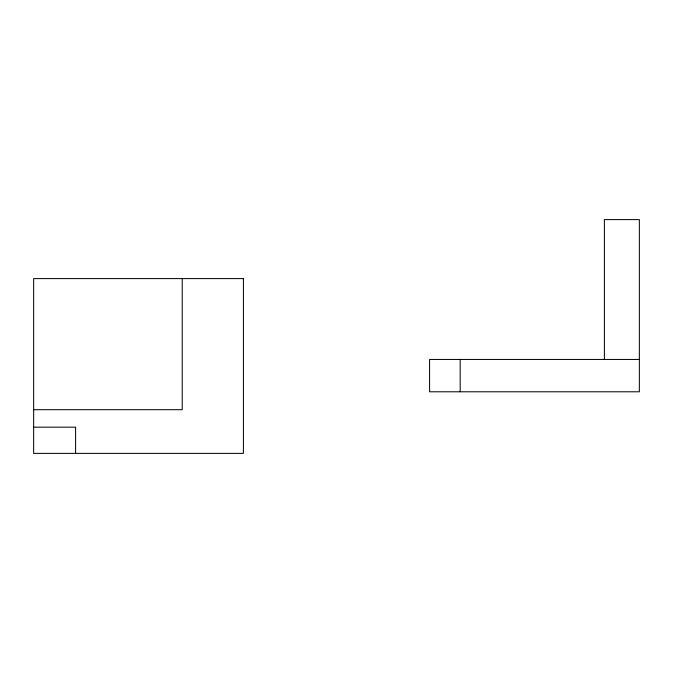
<?xml version="1.0" encoding="UTF-8"?>
<svg xmlns="http://www.w3.org/2000/svg" width="673" height="673" viewBox="0 0 673 673"><rect width="100%" height="100%" fill="white"/><g stroke="black" fill="none" stroke-linecap="round" stroke-linejoin="round"><path stroke-width="1.01" d="M639.35 359.449L429.584 359.449L429.584 391.787L639.35 391.787L639.35 219.608L604.388 219.608L604.388 359.449M33.65 409.697L182.232 409.697L182.232 278.597M33.65 427.178L75.603 427.178L75.603 453.392M460.181 359.449L460.181 391.787M243.416 278.597L33.65 278.597L33.65 453.392L243.416 453.392L243.416 278.597"/></g></svg>
